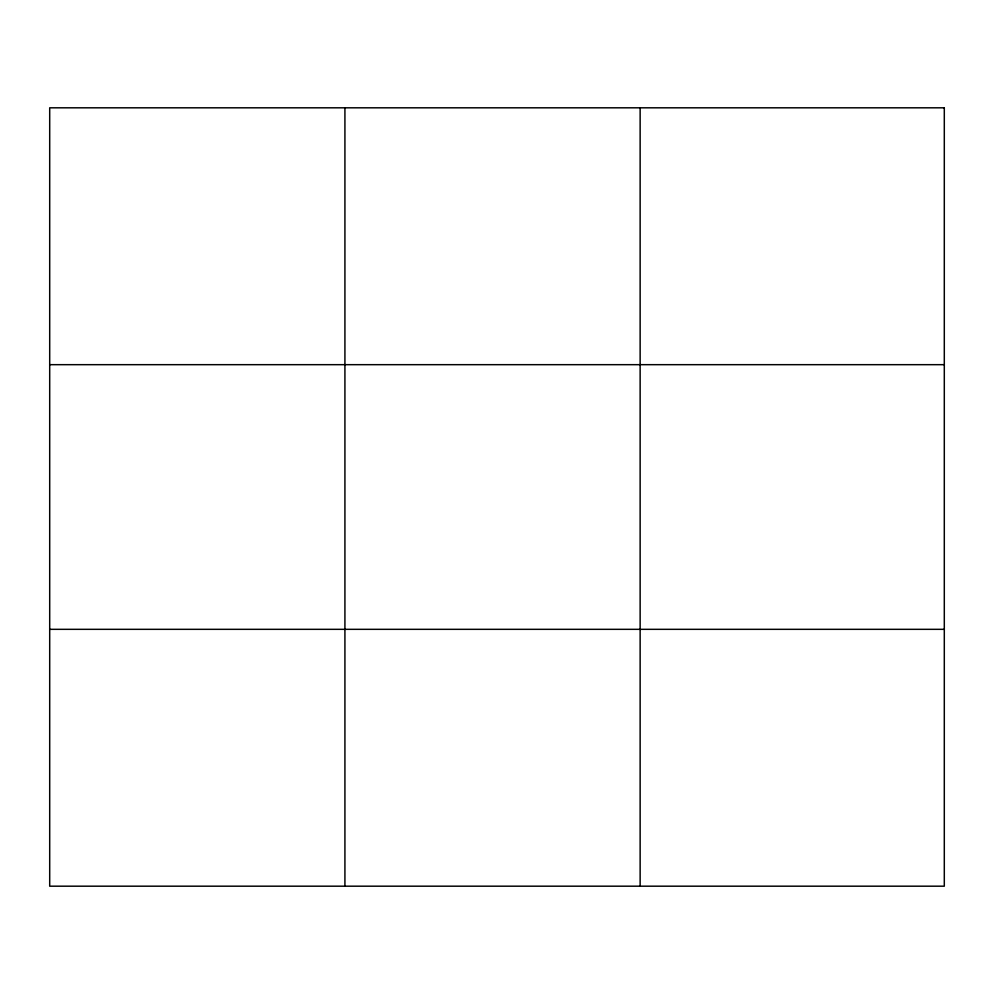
<?xml version="1.0" encoding="UTF-8"?>
<svg xmlns="http://www.w3.org/2000/svg" width="994" height="994" viewBox="0 0 994 994"><rect width="100%" height="100%" fill="white"/><g stroke="black" fill="none" stroke-linecap="round" stroke-linejoin="round"><path stroke-width="1.49" d="M344.918 886.188L344.918 107.812M640.136 886.188L640.136 107.812M49.7 364.674L944.3 364.674M49.7 629.326L944.3 629.326M944.3 107.812L49.7 107.812L49.7 886.188L944.3 886.188L944.3 107.812"/></g></svg>
